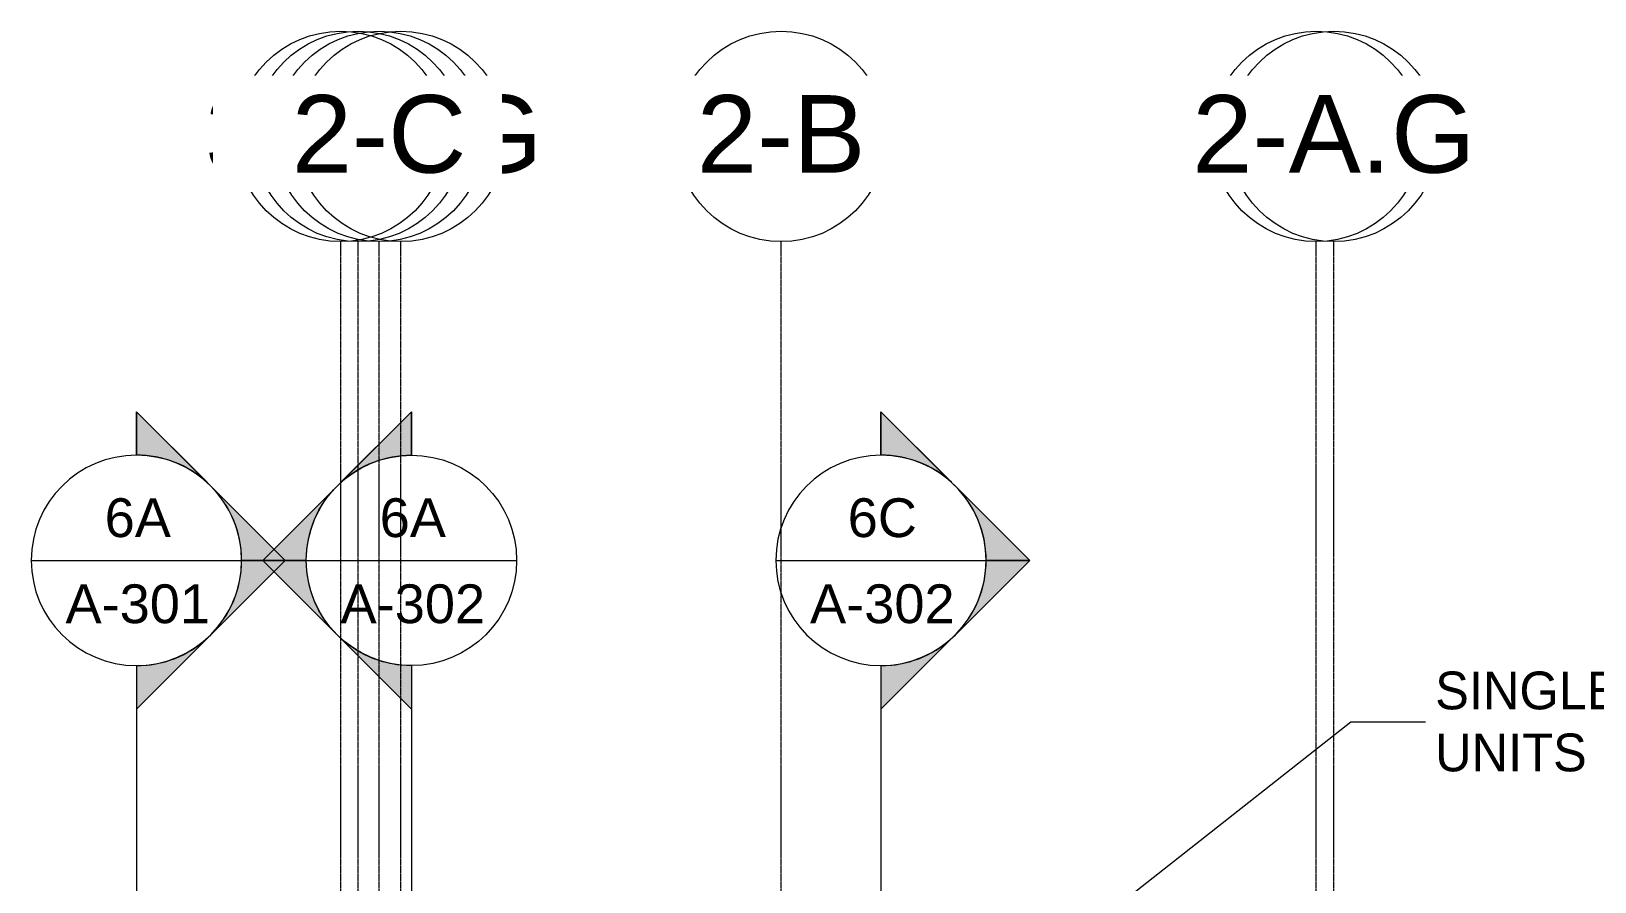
# Model space of a CAD drawing. Header units: inches. Extents: x 21380 to 98133, y -290 to 853.
# Drawn here: x 28868 to 29581, y 447 to 835 of the extents above; entities that cross this region are included whole.
import ezdxf

# ---------------------------------------------------------------- set-up
doc = ezdxf.new("R2010")
doc.units = ezdxf.units.IN
doc.header["$MEASUREMENT"] = 0
doc.linetypes.add('Grid Line 1_2_', pattern=[0.875, 0.5, -0.125, 0.125, -0.125])
for name, color, linetype, lineweight in [('A-ANNO-IDEN', 131, 'Continuous', 9), ('G-ANNO-SYMB', 111, 'Continuous', 9), ('S-GRID', 1, 'Continuous', 9), ('S-GRID-IDEN', 1, 'Continuous', 9)]:
    doc.layers.add(name, color=color, linetype=linetype, lineweight=lineweight)
doc.styles.add('Arial_1', font='arial.ttf', dxfattribs={"height": 35.407186})
doc.styles.add('Arial_2', font='arial.ttf', dxfattribs={"height": 17.703593})
doc.styles.add('Century Gothic', font='GOTHIC.TTF', dxfattribs={"height": 17.245342})

# ---------------------------------------------------------------- blocks, each defined once
blk = doc.blocks.new('Grid - Grid Head - Circle-14747-Building Section - North_South looking East _ Clinic')
at = {"layer": 'S-GRID-IDEN'}
blk.add_circle((21143.8, 786.66), 48, dxfattribs=at)
blk = doc.blocks.new('Section - Section Head - Filled-1526-Building Section - North_South looking East _ Clinic')
at = {"layer": 'G-ANNO-SYMB'}
h = blk.add_hatch(color=256, dxfattribs=at)
edge = h.paths.add_edge_path(flags=0)
edge.add_arc((22248.83, 593.16), 48.06, 47.9216, 90)
edge.add_line((22248.83, 641.22), (22248.83, 661.04))
edge.add_line((22248.83, 661.04), (22281.04, 628.83))
h = blk.add_hatch(color=256, dxfattribs=at)
edge = h.paths.add_edge_path(flags=0)
edge.add_line((22282.77, 627.1), (22316.72, 593.16))
edge.add_line((22316.72, 593.16), (22296.83, 593.16))
edge.add_arc((22248.83, 593.16), 48, 360, 405)
h = blk.add_hatch(color=256, dxfattribs=at)
edge = h.paths.add_edge_path(flags=0)
edge.add_arc((22248.83, 593.16), 48, 315, 360)
edge.add_line((22296.83, 593.16), (22316.72, 593.16))
edge.add_line((22316.72, 593.16), (22282.77, 559.22))
h = blk.add_hatch(color=256, dxfattribs=at)
edge = h.paths.add_edge_path(flags=0)
edge.add_line((22281.04, 557.48), (22248.83, 525.27))
edge.add_line((22248.83, 525.27), (22248.83, 545.09))
edge.add_arc((22248.83, 593.16), 48.06, 270, 312.0784)
for p, q in [((22316.72, 593.16), (22248.83, 661.04)), ((22248.83, 641.16), (22248.83, 661.04)), ((22281.04, 628.83), (22248.83, 661.04)), ((22248.83, 661.04), (22248.83, 641.22)), ((22316.72, 593.16), (22282.77, 627.1)), ((22316.72, 593.16), (22248.83, 525.27)), ((22282.77, 559.22), (22316.72, 593.16)), ((22296.83, 593.16), (22316.72, 593.16)), ((22316.72, 593.16), (22296.83, 593.16)), ((22248.83, 525.27), (22281.04, 557.48)), ((22248.83, 545.16), (22248.83, 525.27)), ((22248.83, 545.09), (22248.83, 525.27))]:
    blk.add_line(p, q, dxfattribs=at)
for radius, start, end in [(48, 90, 270), (48.06, 47.9216, 90), (48, 270, 90), (48, 360, 45), (48, 315, 360), (48.06, 270, 312.0784)]:
    blk.add_arc((22248.83, 593.16), radius, start, end, dxfattribs=at)

msp = doc.modelspace()

# ---------------------------------------------------------------- linework, layer by layer
at = {"layer": 'A-ANNO-IDEN', "color": 153}
for p, q in [((29095.43, 224.58), (29470, 519.47)), ((29470, 519.47), (29508.5, 519.47))]:
    msp.add_line(p, q, dxfattribs=at)
at = {"layer": 'G-ANNO-SYMB'}
for p, q in [((28867.78, 593.16), (28963.78, 593.16)), ((28993.3, 593.16), (29089.3, 593.16)), ((29207.57, 593.16), (29303.57, 593.16)), ((28915.78, 545.16), (28915.78, -79.66)), ((29041.3, 545.16), (29041.3, -79.66)), ((29255.57, 545.16), (29255.57, -79.66))]:
    msp.add_line(p, q, dxfattribs=at)
at = {"layer": 'S-GRID', "linetype": 'Grid Line 1_2_'}
for p, q in [((29009, -273.16), (29009, 738.66)), ((29017, -273.16), (29017, 738.66)), ((29026.5, -273.16), (29026.5, 738.66)), ((29026.5, -273.16), (29026.5, 738.66)), ((29036.5, -273.16), (29036.5, 738.66)), ((29210, -273.16), (29210, 738.66)), ((29210, -273.16), (29210, 738.66)), ((29454.25, -273.16), (29454.25, 738.66)), ((29454.25, -273.16), (29454.25, 738.66)), ((29462.25, -273.16), (29462.25, 738.66)), ((29462.25, -273.16), (29462.25, 738.66))]:
    msp.add_line(p, q, dxfattribs=at)

# ---------------------------------------------------------------- block references
at = {"layer": 'G-ANNO-SYMB'}
for p in [(6666.94, 0), (7006.74, 0)]:
    msp.add_blockref('Section - Section Head - Filled-1526-Building Section - North_South looking East _ Clinic', p, dxfattribs=at)
at = {"layer": 'G-ANNO-SYMB', "extrusion": (0, 0, -1)}
msp.add_blockref('Section - Section Head - Filled-1526-Building Section - North_South looking East _ Clinic', (-51290.13, 0), dxfattribs=at)
at = {"layer": 'S-GRID-IDEN'}
for p in [(7873.19, 0), (8066.19, 0), (8310.44, 0)]:
    msp.add_blockref('Grid - Grid Head - Circle-14747-Building Section - North_South looking East _ Clinic', p, dxfattribs=at)

# ---------------------------------------------------------------- texts
at = {"layer": 'G-ANNO-SYMB', "char_height": 17.704, "attachment_point": 2, "line_spacing_factor": 0.938532, "style": 'Arial_2'}
for s, insert, width in [('6A', (28916.39, 621.5), 36.072), ('6A', (29041.92, 621.5), 36.072), ('6C', (29256.19, 621.5), 37.584), ('A-301', (28916.39, 582.22), 78.624), ('A-302', (29041.92, 582.22), 78.624), ('A-302', (29256.19, 582.22), 78.624)]:
    msp.add_mtext(s, dxfattribs=dict(at, insert=insert, width=width))

# ---------------------------------------------------------------- next in the draw order: texts
at = {"layer": 'A-ANNO-IDEN', "insert": (29508.5, 542.43), "char_height": 17.2453, "width": 405.216, "attachment_point": 1, "line_spacing_factor": 0.984117, "style": 'Century Gothic', "bg_fill": 3, "box_fill_scale": 1.25, "bg_fill_color": 0, "bg_fill_transparency": 0}
msp.add_mtext('SINGLE-PACKAGED ROOFTOP\\PUNITS', dxfattribs=at)
at = {"layer": 'S-GRID-IDEN', "char_height": 35.407, "width": 85.104, "attachment_point": 2, "line_spacing_factor": 0.938532, "style": 'Arial_1', "bg_fill": 3, "box_fill_scale": 1.25, "bg_fill_color": 0, "bg_fill_transparency": 0}
for s, insert in [('3-3', (29016.99, 805.53)), ('3-2', (29209.99, 805.53)), ('3-1', (29454.24, 805.53))]:
    msp.add_mtext(s, dxfattribs=dict(at, insert=insert))

# ---------------------------------------------------------------- next in the draw order: block references
at = {"layer": 'S-GRID-IDEN'}
for p in [(7865.19, 0), (8066.19, 0), (8318.44, 0)]:
    msp.add_blockref('Grid - Grid Head - Circle-14747-Building Section - North_South looking East _ Clinic', p, dxfattribs=at)

# ---------------------------------------------------------------- next in the draw order: texts
at = {"layer": 'S-GRID-IDEN', "char_height": 35.407, "attachment_point": 2, "line_spacing_factor": 0.938532, "style": 'Arial_1', "bg_fill": 3, "box_fill_scale": 1.25, "bg_fill_color": 0, "bg_fill_transparency": 0}
for s, insert, width in [('3-3.G', (29008.99, 805.53), 147.312), ('2-B', (29209.99, 805.53), 91.584), ('3-1.G', (29462.24, 805.53), 147.312)]:
    msp.add_mtext(s, dxfattribs=dict(at, insert=insert, width=width))

# ---------------------------------------------------------------- next in the draw order: block references
at = {"layer": 'S-GRID-IDEN'}
for p in [(7882.69, 0), (8310.44, 0)]:
    msp.add_blockref('Grid - Grid Head - Circle-14747-Building Section - North_South looking East _ Clinic', p, dxfattribs=at)

# ---------------------------------------------------------------- next in the draw order: texts
at = {"layer": 'S-GRID-IDEN', "char_height": 35.407, "width": 91.584, "attachment_point": 2, "line_spacing_factor": 0.938532, "style": 'Arial_1', "bg_fill": 3, "box_fill_scale": 1.25, "bg_fill_color": 0, "bg_fill_transparency": 0}
for s, insert in [('1-A', (29026.49, 805.53)), ('2-A', (29454.24, 805.53))]:
    msp.add_mtext(s, dxfattribs=dict(at, insert=insert))

# ---------------------------------------------------------------- next in the draw order: block references
at = {"layer": 'S-GRID-IDEN'}
for p in [(7892.69, 0), (8318.44, 0)]:
    msp.add_blockref('Grid - Grid Head - Circle-14747-Building Section - North_South looking East _ Clinic', p, dxfattribs=at)

# ---------------------------------------------------------------- next in the draw order: texts
at = {"layer": 'S-GRID-IDEN', "char_height": 35.407, "width": 153.792, "attachment_point": 2, "line_spacing_factor": 0.938532, "style": 'Arial_1', "bg_fill": 3, "box_fill_scale": 1.25, "bg_fill_color": 0, "bg_fill_transparency": 0}
for s, insert in [('1-A.G', (29036.49, 805.53)), ('2-A.G', (29462.24, 805.53))]:
    msp.add_mtext(s, dxfattribs=dict(at, insert=insert))

# ---------------------------------------------------------------- next in the draw order: block references
at = {"layer": 'S-GRID-IDEN'}
msp.add_blockref('Grid - Grid Head - Circle-14747-Building Section - North_South looking East _ Clinic', (7882.69, 0), dxfattribs=at)

# ---------------------------------------------------------------- next in the draw order: texts
at = {"layer": 'S-GRID-IDEN', "insert": (29026.49, 805.53), "char_height": 35.407, "width": 94.608, "attachment_point": 2, "line_spacing_factor": 0.938532, "style": 'Arial_1', "bg_fill": 3, "box_fill_scale": 1.25, "bg_fill_color": 0, "bg_fill_transparency": 0}
msp.add_mtext('2-C', dxfattribs=at)

doc.saveas('drawing.dxf')
